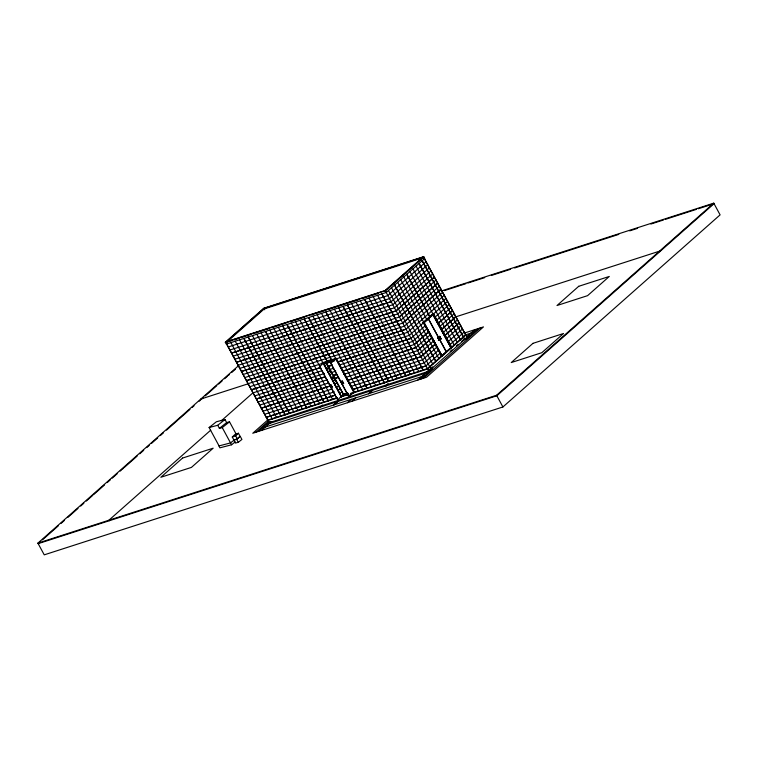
<?xml version="1.0" encoding="UTF-8"?>
<svg xmlns="http://www.w3.org/2000/svg" width="758" height="758" viewBox="0 0 758 758"><rect width="100%" height="100%" fill="white"/><g stroke="black" fill="none" stroke-linecap="round" stroke-linejoin="round"><path stroke-width="1.14" d="M337.537 361.14L338.381 362.703M344.473 374.338L345.459 375.788M352.461 388.854L351.655 387.243L352.356 388.92M319.563 366.796L323.401 363.025L341.356 396.245L337.661 399.959L319.696 366.749M331.113 387.651L329.493 385.121L330.99 387.774M329.834 385.32L330.867 384.998M329.976 385.576L331.009 385.263M332.459 387.149L330.839 384.628M330.82 387.139L331.852 386.826M330.962 387.395L331.995 387.082M232.289 437.025L235.037 434.41L238.41 433.235L240.068 436.295L237.311 438.901L233.938 440.076L232.289 437.025L235.662 435.841L238.41 433.235M225.306 342.284L263.822 308.222L423.76 256.659L424.745 258.478L386.182 292.503L226.291 344.104L225.306 342.284L385.244 290.721L423.76 256.659M441.184 291.034L713.761 203.153L720.1 214.874L502.905 406.97L44.239 554.847L37.9 543.126L238.202 365.972M40.032 542.008L38.184 543.647L496.85 395.771L714.045 203.675M42.505 539.829L58.328 525.834M60.953 523.503L64.458 520.405M67.803 517.449L78.017 508.41M80.68 506.06L83.844 503.265M86.346 501.047L92.476 495.618M93.357 494.851L104.576 484.921M107.238 482.571L110.374 479.795M112.222 478.156L115.254 475.484M115.927 474.887L117.158 473.797M120.247 471.069L121.479 469.969M122.095 469.429L123.327 468.34M124.056 467.695L137.141 456.117M139.775 453.796L143.698 450.328M146.777 447.599L149.25 445.42M151.496 443.421L157.692 437.944M160.355 435.594L163.434 432.865M166.523 430.137L177.429 420.491M178.054 419.932L189.974 409.396M192.219 407.406L194.067 405.776M199.221 401.209L200.463 400.12M201.675 399.04L202.888 397.978M205.304 395.837L216.845 385.632M218.588 384.088L222.094 380.99M224.605 378.763L227.381 376.319M228.224 375.561L229.437 374.499M231.616 372.566L235.463 369.165M210.696 430.193L108.887 520.244L109.171 520.765M221.317 420.804L253.267 392.54M387.082 289.556L423.106 257.701L264.258 308.904L226.528 342.284L232.043 340.503M407.88 277.599L408.496 277.049M414.001 272.179L414.626 271.629M420.131 266.759L420.756 266.21M426.062 261.7L387.84 295.563L228.262 346.965M427.711 264.76L389.489 298.624L229.92 350.025M398.926 294.559L399.551 294.009M405.056 289.139L405.672 288.59M411.187 283.719L411.802 283.17M417.933 277.75L417.355 278.375M424.063 272.33L423.485 272.956M429.369 267.82L391.147 301.684L231.597 353.124M322.188 362.845L322.538 363.499L322.188 362.845L336.277 358.278L354.753 392.454M323.069 363.148L323.638 362.637M323.135 363.272L323.713 362.769M431.018 270.881L392.805 304.744L233.227 356.146M324.727 366.218L326.954 364.191M335.728 358.449L354.147 392.682L312.855 316.143M336.296 358.724L330.81 363.167M336.561 358.979L322.538 363.499M432.676 273.941L394.454 307.805L234.885 359.207M268.152 419.619L252.765 433.254L347.202 402.811L351.305 399.314M326.376 369.279L328.612 367.251M256.043 432.202L268.294 421.363M258.336 431.463L269.194 421.855M337.462 397.618L267.536 420.159L268.948 422.765L270.17 421.685M261.501 430.44L271.137 421.922M328.015 372.292L330.261 370.302L328.034 372.339M411.67 301.381L412.295 300.831M417.8 295.961L418.425 295.412M423.93 290.541L424.546 289.992M430.061 285.122L430.677 284.572M435.983 280.062L397.761 313.926L238.192 365.318M329.692 375.39L331.919 373.362M239.85 368.379L399.419 316.986L437.641 283.122M399.419 316.986L437.66 283.16M331.322 378.413L333.567 376.423M331.341 378.45L333.596 376.461M408.894 312.997L409.472 312.372M415.024 307.577L415.602 306.952M241.518 371.477L401.077 320.037L439.289 286.183M332.999 381.511L335.226 379.483M402.706 323.06L440.948 289.243L402.725 323.098L243.157 374.499M334.629 384.533L336.884 382.544M334.657 384.571L336.903 382.582M436.722 297.439L437.338 296.89M442.606 292.304L404.384 326.158L244.806 377.56M336.306 387.632L338.532 385.604M444.254 295.364L406.032 329.218L246.483 380.658L406.013 329.18M337.964 390.692L340.19 388.664M320.018 407.217L322.557 405.085M415.517 325.239L416.095 324.614M421.647 319.819L422.225 319.194M427.768 314.399L428.346 313.774M433.898 308.98L434.476 308.354M440.028 303.56L440.606 302.935M445.912 298.415L407.69 332.279L248.122 383.681M339.612 393.753L341.849 391.725M423.694 321.913L442.17 356.099L441.781 356.44L423.22 322.283L433.263 313.452L451.74 347.628L451.266 347.998M447.561 301.476L409.348 335.339L249.77 386.741M424.016 322.7L433.197 314.579M340.73 396.974L348.822 394.368M341.214 396.851L343.63 394.719L325.703 361.575M326.073 362.229L343.649 394.747L341.365 396.766L323.401 363.025M333.605 405.018L337.49 401.588M333.823 404.943L337.708 401.513M419.401 330.725L418.786 331.274M337.717 362.021L410.997 338.4L425.484 325.533M434.732 317.403L449.219 304.536M427.142 328.593L412.655 341.46L339.357 365.043M436.39 320.463L450.877 307.596M341.005 368.104L414.304 344.52L428.791 331.653M438.02 323.486L452.526 310.657L438.048 323.524M414.304 344.52L428.81 331.691M355.455 397.969L351.57 401.399L347.42 402.744M355.673 397.903L351.788 401.333L426.574 377.219L483.471 326.897L464.502 333.018M430.449 334.714L415.962 347.581L342.682 371.202L415.943 347.543M439.697 326.584L454.184 313.717M368.559 393.743L372.434 390.313M425.399 343.516L426.024 342.967M431.529 338.096L432.145 337.547M443.781 327.257L444.406 326.707M368.776 393.677L372.652 390.247M417.592 350.603L432.193 337.623M432.126 337.812L417.62 350.641L344.321 374.225M433.756 340.835L419.269 353.702L345.97 377.285M443.004 332.705L457.491 319.838M438.152 337.632L439.555 340.238M439.451 336.486L441.061 339.025L439.801 336.287M437.972 337.916L438.427 337.774L437.991 338.286M439.612 336.732L438.56 337.064M438.446 338.144L437.527 338.371M439.754 336.988L438.702 337.329M385.538 386.097L387.869 384.031M385.756 386.021L388.087 383.965M439.289 339.707L438.37 339.935M440.398 338.854L440.862 338.703L440.133 338.636M440.597 338.551L440.133 338.703M429.331 349.087L428.753 349.713M439.432 339.963L438.389 340.304M459.149 322.899L444.643 335.728L459.168 322.936M437.063 346.956L422.585 359.823L349.277 383.406M446.32 338.826L460.798 325.959M450.404 339.499L451.019 338.949M456.524 334.079L457.15 333.529M438.721 350.006L424.234 362.883L350.935 386.466M447.969 341.886L462.456 329.019M440.37 353.067L425.892 365.943L352.612 389.565L425.873 365.896M449.627 344.947L464.114 332.08M465.763 335.14L424.423 258.677L465.819 335.131L427.54 368.985L350.973 393.667M417.838 380.042L432.714 366.881M450.224 351.399L451.976 349.845M456.344 345.98L458.097 344.426M461.603 341.327L465.099 338.239M466.852 336.685L474.735 329.721M268.948 422.765L428.772 371.231L467.203 337.244L465.8 334.638L427.36 368.634L350.783 393.317M421.003 379.019L432.638 368.729L428.981 369.79M477.9 328.697L466.265 338.987L464.057 339.698M423.296 378.28L480.193 327.958M37.9 543.126L496.566 395.25L713.761 203.153M341.934 381.189L343.706 383.595L342.294 380.99M341.432 381.833L342.379 381.577L341.706 381.833M342.815 383.245L343.222 383.52M343.08 383.254L342.663 383.368M340.816 381.482L342.578 383.899M348.652 396.415L354.071 392.151L348.652 396.415L330.166 362.201M219.043 445.884L209.113 427.531L216.381 421.77L224.993 419.534L226.651 422.594L229.522 421.846L236.145 434.088M209.113 427.531L217.726 425.285L224.993 419.534M217.726 425.285L219.384 428.346L226.651 422.594M219.384 428.346L222.255 427.597L229.522 421.846M234.26 440L230.527 442.899L222.255 427.597M236.619 439.252L240.258 436.381L241.916 439.441L238.277 442.312L235.406 443.06L233.748 440L236.619 439.252L238.277 442.312M231.588 444.785L230.574 442.909L218.891 445.95L219.905 447.826L231.588 444.785L235.274 441.876M423.807 258.999L424.357 258.819L423.371 257L263.433 308.563L263.926 309.472M233.938 339.897L239.234 338.191M240.864 337.661L250.879 334.43M253.001 333.747L265.129 329.834M266.238 329.484L269.545 328.413M271.752 327.702L286.088 323.079M290.058 321.799L293.242 320.776M294.909 320.236L304.839 317.034M311.235 314.968L314.418 313.945M315.868 313.48L321.828 311.557M322.889 311.216L326.063 310.193M328.006 309.567L358.894 299.609M363.129 298.245L377.948 293.46M386.068 292.38L386.618 292.2L385.632 290.38L225.695 341.943L226.187 342.853M236.61 344.141L237.529 343.933M262.495 335.794L263.405 335.595M288.372 327.456L289.253 327.172M314.257 319.109L315.129 318.824M340.143 310.761L341.015 310.477M366.019 302.423L366.891 302.139M374.651 299.637L375.561 299.438M231.569 353.086L391.128 301.646M444.235 290.665L459.225 285.832M460.333 285.472L465.876 283.691M467.847 283.047L484.713 277.618M491.355 275.476L510.57 269.279M514.625 267.972L618.765 234.393M629.727 230.858L637.601 228.319M650.895 224.036L663.458 219.991M665.297 219.394L696.318 209.388M698.308 208.753L712.937 204.035M260.487 350.821L261.358 350.537M286.363 342.474L287.244 342.19M294.995 339.688L295.914 339.489M312.249 334.126L313.12 333.842M320.871 331.35L321.79 331.142M338.134 325.788L339.006 325.504M346.757 323.003L347.628 322.719M364.011 317.441L364.882 317.157M372.642 314.655L373.514 314.381M389.896 309.093L390.768 308.809M246.54 362.504L247.449 362.296M263.793 356.933L264.713 356.734M272.416 354.157L273.297 353.872M289.679 348.595L290.589 348.386M298.301 345.809L299.173 345.525M315.555 340.247L316.474 340.048M324.187 337.471L325.059 337.187M341.441 331.9L342.313 331.625M367.317 323.562L368.199 323.278M393.203 315.214L394.075 314.93M241.499 371.439L401.048 319.999M433.263 313.452L451.74 347.628M432.268 314.598L433.083 314.333M433.529 314.125L423.656 322.908M432.344 314.731L433.15 314.466M261.785 371.96L262.694 371.752M270.407 369.174L271.326 368.975M287.661 363.613L288.58 363.414M296.293 360.827L297.164 360.552M313.547 355.265L314.466 355.066M322.178 352.489L323.088 352.281M339.47 347.003L340.342 346.719M348.055 344.141L348.926 343.857M365.356 338.655L366.228 338.381M373.94 335.794L374.85 335.595M391.232 330.317L392.113 330.033M399.817 327.456L400.736 327.248M428.251 318.521L446.272 351.75L428.185 318.578M423.22 322.283L441.781 356.44M423.078 322.728L423.883 322.463M423.154 322.861L423.959 322.595M265.092 378.081L265.963 377.797M273.723 375.295L274.633 375.096M290.977 369.733L291.849 369.449M299.599 366.948L300.519 366.749M316.853 361.386L317.725 361.111M325.485 358.61L326.357 358.326M342.739 353.048L343.611 352.764M351.361 350.262L352.243 349.978M368.625 344.701L369.497 344.416M377.247 341.915L378.119 341.64M394.501 336.353L395.373 336.069M403.133 333.577L404.005 333.293M248.491 383.681L200.794 399.059L201.078 399.58M454.866 317.147L659.469 251.182L659.744 251.703M323.202 363.376L336.135 359.207M325.883 363.537L334.477 360.808M251.429 389.801L320.388 367.564M337.698 361.983L410.978 338.362M251.448 389.839L320.416 367.602M327.541 366.588L332.487 364.958M327.56 366.635L331.824 365.261M253.077 392.862L322.065 370.662L323.211 372.661M329.199 369.648L333.473 368.322M263.121 393.175L264.002 392.89M271.705 390.313L272.624 390.114M289.006 384.827L289.878 384.552M297.591 381.975L298.51 381.767M323.476 373.628L324.386 373.419M340.73 368.066L341.602 367.782M349.353 365.28L350.234 365.005M357.984 362.504L358.856 362.22M375.238 356.942L376.11 356.658M383.861 354.157L384.78 353.958M401.124 348.595L401.996 348.31M409.746 345.809L410.665 345.61M254.735 395.922L323.723 373.722L324.812 375.741M334.884 371.278L335.803 371.079M330.848 372.709L335.131 371.382M333.567 375.428L336.76 374.395M333.586 375.466L336.789 374.433M466.161 334.657L474.015 332.127M275.021 396.434L275.893 396.15M283.644 393.658L284.563 393.449M300.898 388.096L301.817 387.888M309.529 385.31L310.401 385.026M344.037 374.187L344.909 373.902M352.669 371.401L353.579 371.202M378.545 363.063L379.417 362.779M404.431 354.716L405.303 354.431M258.042 402.043L327.03 379.843M333.492 378.659L338.172 377.152M462.494 337.073L463.356 336.798M334.126 378.877L338.684 377.408M466.776 336.647L470.14 335.557M259.7 405.104L328.688 382.904M463.612 339.774L464.758 339.404L422.168 260.657M269.696 405.341L270.578 405.056M278.328 402.555L279.247 402.356M295.582 396.993L296.454 396.709M304.214 394.207L305.086 393.933M321.468 388.646L322.339 388.371M347.344 380.308L348.216 380.023M355.976 377.522L356.847 377.238M373.23 371.96L374.101 371.676M381.852 369.174L382.733 368.9M399.106 363.613L399.987 363.338M407.738 360.836L408.609 360.552M261.349 408.164L330.317 385.926M347.391 380.383L420.908 356.724L435.433 343.933L420.908 356.724L347.647 380.383M261.377 408.202L330.336 385.964M263.007 411.215L331.995 389.025M442.085 356.118L400.726 279.636M273.013 411.452L273.922 411.253M281.635 408.676L282.554 408.467M298.889 403.114L299.808 402.905M307.521 400.328L308.43 400.129M324.775 394.766L325.684 394.567M333.397 391.99L334.316 391.782M350.651 386.419L351.532 386.144M376.536 378.081L377.456 377.872M385.168 375.295L386.04 375.021M402.422 369.733L403.332 369.534M411.044 366.957L411.916 366.673M264.665 414.275L333.643 392.085L325.921 377.797M335.282 395.108L266.314 417.336L335.301 395.145L334.193 393.089M343.232 394.378L347.676 392.947L343.355 394.378L341.062 396.406L348.604 393.971M344.397 394.511L347.875 393.383M340.787 396.538L348.007 394.217M266.096 424.603L428.753 372.159M262.211 428.033L424.878 375.589M341.289 381.568L341.962 381.691M342.218 384.088L340.996 381.34M423.561 258.544L422.822 257.18L385.083 290.551L385.576 291.46M496.566 395.25L502.905 406.97M422.14 260.705L463.479 337.158M419.108 263.377L460.447 339.84M419.07 263.414L460.409 339.868M416.047 266.086L457.349 342.578M412.987 268.796L454.288 345.288M409.917 271.506L451.351 347.969M432.913 314.466L451.209 348.055M432.78 314.513L450.868 347.685L441.743 355.758L423.779 322.548M406.856 274.216L429.994 317.015M406.819 274.254L429.957 317.052M439.612 336.344L441.061 339.025M438.304 337.5L439.754 340.181M403.787 276.926L426.896 319.762M397.666 282.346L438.967 358.837M394.596 285.055L435.935 361.519M394.558 285.093L435.897 361.547M391.535 287.765L432.837 364.257M429.805 366.474L431.217 369.07M388.466 290.466L429.833 366.967M385.244 290.721L428.772 371.231M381.928 293.877L423.267 370.33M381.871 293.896L423.21 370.349M377.56 295.288L418.947 371.723M373.239 296.672L414.635 373.116M368.928 298.065L410.324 374.509M360.296 300.85L401.693 377.285M355.985 302.243L397.381 378.678M351.674 303.626L393.07 380.071M343.099 306.393L384.439 382.847M343.042 306.412L384.382 382.866M338.731 307.805L380.128 384.24M334.42 309.188L375.816 385.632M330.109 310.581L371.496 387.025M367.185 388.409L325.845 311.955L367.128 388.428M321.477 313.367L362.874 389.801M317.166 314.76L358.562 391.194M337.386 361.178L338.239 362.817M344.577 374.272L345.316 375.902M308.591 317.517L331.729 360.315M308.534 317.536L331.682 360.334M342.114 381.037L343.526 383.747M341.166 381.293L342.104 383.027M329.114 360.126L348.775 396.387M328.517 367.962L330.763 372.112M334.685 379.36L335.803 381.426L334.619 379.417M339.158 387.641L340.285 389.716M299.912 320.321L341.271 396.804M295.592 321.705L321.553 369.601M335.851 396.15L336.931 398.168L267.934 420.444L226.576 343.952M291.28 323.098L332.677 399.542M282.706 325.864L324.045 402.318L282.658 325.883M278.338 327.276L319.734 403.711M264.722 309.757L263.983 308.383L226.244 341.763L226.737 342.673M274.026 328.659L315.423 405.104M269.715 330.052L311.112 406.496M261.084 332.838L302.48 409.273M256.772 334.221L298.169 410.665M252.461 335.614L293.858 412.058M248.198 336.988L289.537 413.442M248.141 337.007L289.48 413.461M239.519 339.792L280.915 416.227M235.207 341.176L276.594 417.62M230.887 342.569L272.283 419.013M226.633 343.942L267.972 420.396M235.662 435.841L237.311 438.901M182.574 458.059L160.857 477.265L191.433 467.402L213.159 448.196L182.574 458.059M434.334 277.002L396.093 310.827L236.534 362.267L396.112 310.865L434.353 277.04M455.842 316.778L441.336 329.607L455.861 316.816M578.714 286.306L556.997 305.521L587.573 295.658L609.29 276.452L578.714 286.306M532.959 343.346L511.243 362.561L541.818 352.697L563.535 333.492L532.959 343.346M325.353 376.745L256.394 398.983L325.371 376.783M406.013 375.892L364.674 299.438L405.956 375.911M388.75 381.454L347.41 305L388.702 381.473M327.418 361.708L304.28 318.91L327.361 361.727M328.366 400.925L287.026 324.471L328.309 400.944M306.791 407.88L265.452 331.426L306.744 407.899M285.226 414.834L243.886 338.381L285.169 414.853"/></g></svg>
